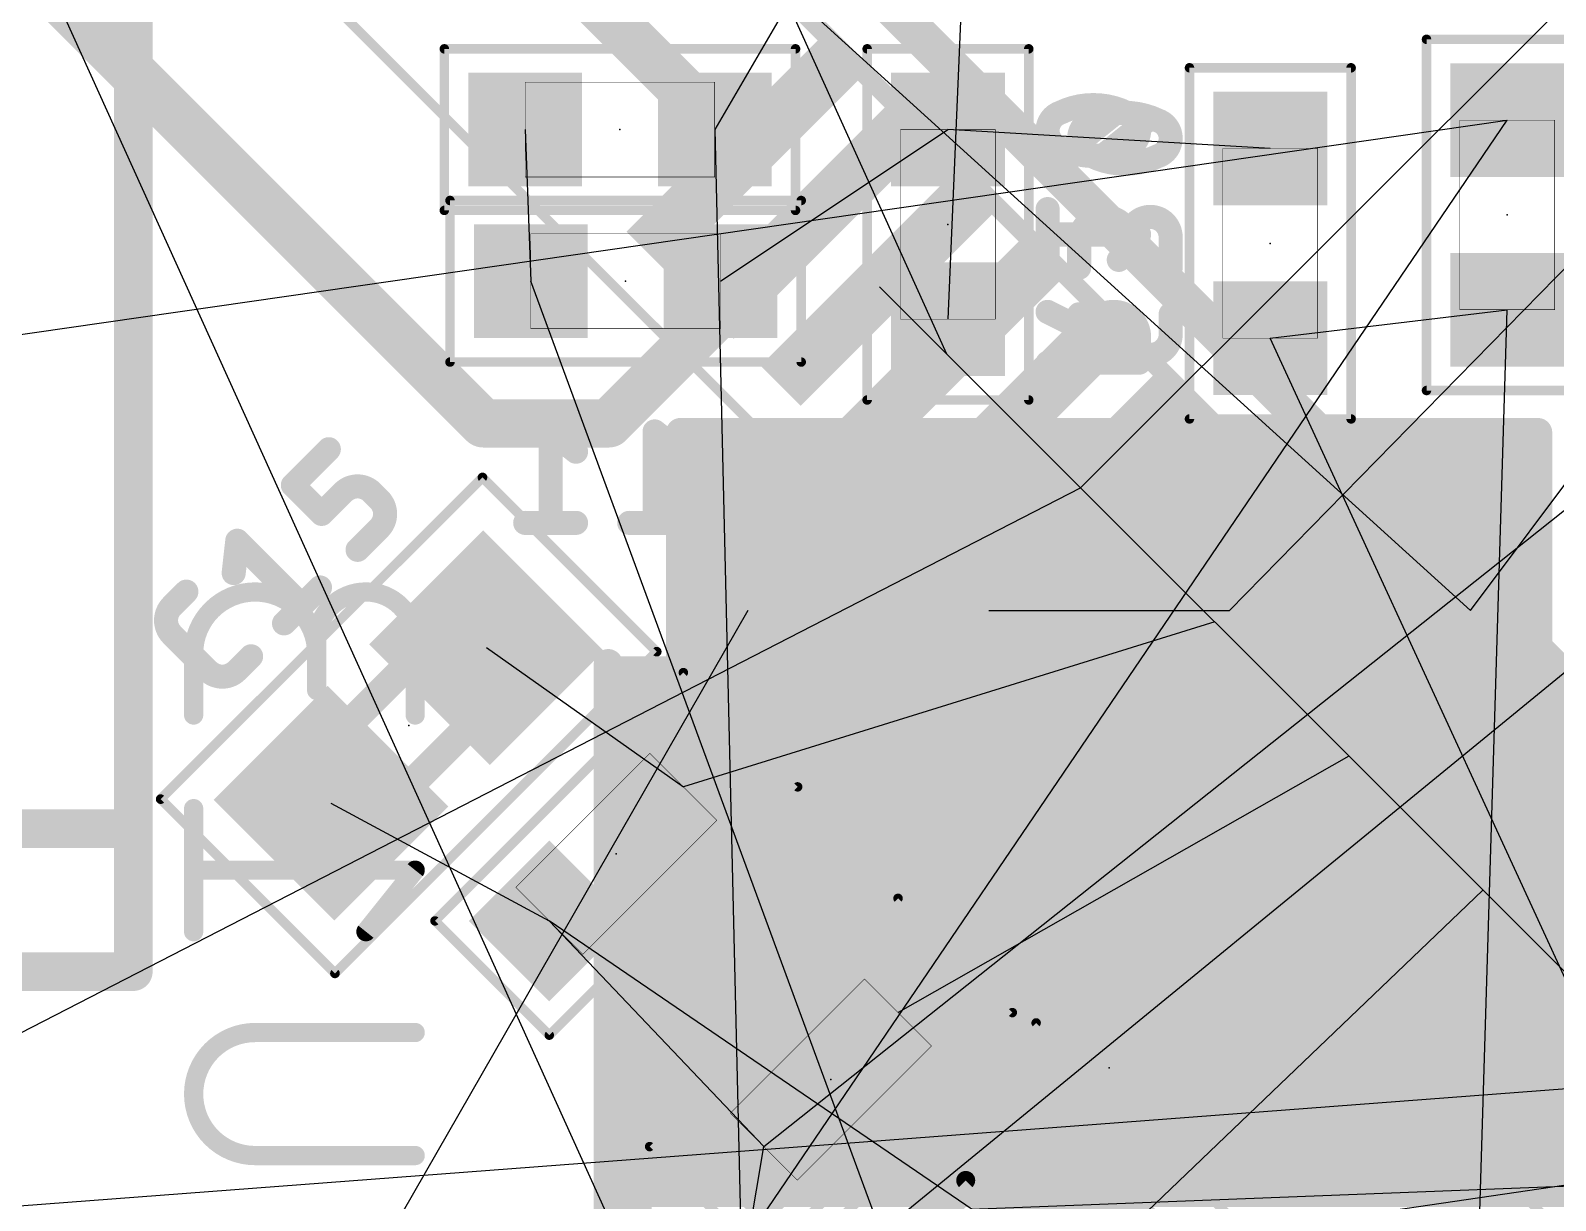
# Model space of a CAD drawing. Extents: x -4.1 to 63.7, y 0.3 to 51.7.
# Drawn here: x 8.61 to 16.65, y 5.9 to 12.07 of the extents above; entities that cross this region are included whole.
import ezdxf

# ---------------------------------------------------------------- set-up
doc = ezdxf.new("R2010")
doc.units = 0
for name, color, linetype in [('1', 12, 'CONTINUOUS'), ('16', 132, 'CONTINUOUS'), ('19', 6, 'CONTINUOUS'), ('21', 253, 'CONTINUOUS'), ('22', 253, 'CONTINUOUS'), ('23', 53, 'CONTINUOUS'), ('24', 53, 'CONTINUOUS'), ('25', 253, 'CONTINUOUS'), ('26', 253, 'CONTINUOUS'), ('39', 12, 'CONTINUOUS'), ('40', 132, 'CONTINUOUS'), ('51', 253, 'CONTINUOUS'), ('52', 253, 'CONTINUOUS')]:
    doc.layers.add(name, color=color, linetype=linetype)

# ---------------------------------------------------------------- blocks, each defined once
blk = doc.blocks.new('RECT')
blk.add_solid([(-0.5, -0.5), (0.5, -0.5), (-0.5, 0.5), (0.5, 0.5)])

msp = doc.modelspace()

# ---------------------------------------------------------------- linework, layer by layer
at = {"layer": '1', "const_width": 0.254}
for points in [[(12.3819, 11.4276), (7.8, 16.0095)], [(7.1, 13.9), (11, 10)], [(11.6614, 10), (12.7354, 11.0741)], [(11, 10), (11.6614, 10)]]:
    msp.add_lwpolyline(points, dxfattribs=at)
at = {"layer": '1', "const_width": 0.127}
for points in [[(12.337, 11.3827, 1), (12.4268, 11.4725)], [(12.7803, 11.0292, 1), (12.6905, 11.119)], [(11, 10.0635, 1), (11, 9.9365)], [(10.9551, 9.9551, 1), (11.0449, 10.0449)], [(11.6165, 10.0449, 1), (11.7063, 9.9551)], [(11.6614, 9.9365, 1), (11.6614, 10.0635)]]:
    msp.add_lwpolyline(points, format="xyb", dxfattribs=at)
at = {"layer": '19'}
for p, q in [((4.74, 29.59), (13.4426, 10.367)), ((16.205, 9.013), (31, 28.8)), ((17.65, 20.85), (12.22, 11.55)), ((14.935, 9.013), (25.4, 19.7)), ((13.835, 19.613), (13.45, 10.55)), ((5.7, 18.55), (16.205, 9.013)), ((14.1497, 9.6599), (22.2644, 17.7746)), ((12.395, 4.187), (7, 16.1)), ((10.031, 3.227), (25.8, 16.1332)), ((12.4796, 6.185), (24.3857, 15.6533)), ((5.3, 10), (16.4, 11.6)), ((10.031, 2.227), (16.4, 11.6)), ((11.22, 11.55), (11.25, 10.75)), ((12.22, 11.55), (12.395, 4.187)), ((12.25, 10.75), (13.45, 11.55)), ((15.15, 11.45), (13.45, 11.55)), ((13.665, 4.187), (11.25, 10.75)), ((13.089, 10.7205), (13.7961, 10.0134)), ((15.15, 10.45), (16.4, 10.6)), ((16.205, 4.187), (16.4, 10.6)), ((18.9, 2.3), (15.15, 10.45)), ((13.4426, 10.367), (14.5032, 9.3063)), ((13.7961, 10.0134), (14.1497, 9.6599)), ((6.897, 5.93), (14.1497, 9.6599)), ((14.5032, 9.3063), (15.2103, 8.5992)), ((12.395, 9.013), (9.073, 3.227)), ((13.665, 9.013), (14.935, 9.013)), ((14.8568, 8.9527), (12.0546, 8.0828)), ((11.0162, 8.8172), (12.0546, 8.0828)), ((15.2103, 8.5992), (17.6852, 6.1243)), ((15.5639, 8.2456), (13.1867, 6.8921)), ((10.1959, 7.9969), (11.3474, 7.3757)), ((16.271, 7.5385), (13.915, 5.2821)), ((11.3474, 7.3757), (12.4796, 6.185)), ((16.577, 3.808), (11.3474, 7.3757)), ((5.519, 5.642), (21.2038, 6.8314)), ((8.059, 5.642), (20.4967, 6.1243)), ((17.6852, 6.1243), (8.15, 4.73)), ((12.0058, 3.3729), (12.4796, 6.185))]:
    msp.add_line(p, q, dxfattribs=at)
at = {"layer": '21', "const_width": 0.2}
for points in [[(19.0909, 6.2573), (12.5148, 12.8333)], [(13.5438, 6.0068), (11.281, 3.7441)]]:
    msp.add_lwpolyline(points, dxfattribs=at)
at = {"layer": '21', "const_width": 0.1}
msp.add_lwpolyline([(13.5791, 5.9715, 1), (13.5084, 6.0422)], format="xyb", dxfattribs=at)
at = {"layer": '22', "const_width": 0.1524}
msp.add_lwpolyline([(11.6584, 4.4664), (11.6584, 8.7336)], dxfattribs=at)
at = {"layer": '22', "const_width": 0.0762}
msp.add_lwpolyline([(11.6965, 8.7336, 1), (11.6203, 8.7336)], format="xyb", dxfattribs=at)
at = {"layer": '23'}
for p in [(10.6061, 8.4071), (11.701, 7.7293), (12.8331, 6.5386)]:
    msp.add_point(p, dxfattribs=at)
at = {"layer": '24', "const_width": 0.1524}
for points in [[(14.3, 6.346), (14.3, 6.854)], [(14.046, 6.6), (14.554, 6.6)]]:
    msp.add_lwpolyline(points, dxfattribs=at)
at = {"layer": '24', "const_width": 0.0762}
for points in [[(14.3381, 6.854, 1), (14.2619, 6.854)], [(14.046, 6.6381, 1), (14.046, 6.5619)], [(14.554, 6.5619, 1), (14.554, 6.6381)], [(14.2619, 6.346, 1), (14.3381, 6.346)]]:
    msp.add_lwpolyline(points, format="xyb", dxfattribs=at)
at = {"layer": '24'}
for p in [(11.72, 11.55), (16.4, 11.1), (13.45, 11.05), (15.15, 10.95), (11.75, 10.75), (14.3, 6.6)]:
    msp.add_point(p, dxfattribs=at)
at = {"layer": '25', "const_width": 0.127}
for points in [[(9.9953, 9.6745), (10.1848, 9.8641)], [(10.1469, 9.5228), (9.9953, 9.6745)], [(10.2607, 9.6365), (10.1469, 9.5228)], [(10.4502, 9.5986), (10.4123, 9.6365)], [(10.3365, 9.3332), (10.4502, 9.447)], [(9.6831, 9.2107), (9.7021, 9.3813)], [(9.7021, 9.3813), (10.0433, 9.0401)], [(9.3578, 9.0371), (9.4337, 9.1129)], [(9.9486, 8.9453), (10.1381, 9.1349)], [(9.5474, 8.6958), (9.3578, 8.8854)], [(9.7749, 8.7716), (9.6991, 8.6958)], [(12.3481, 7.5153), (12.4619, 7.6291)], [(12.6135, 7.4774), (12.5377, 7.4016)], [(12.6894, 7.1741), (12.7842, 7.2688)], [(12.273, 7.1368), (12.3014, 6.7861)], [(11.7107, 6.8779), (11.7865, 6.9537)], [(12.3014, 6.7861), (12.491, 6.9757)], [(11.9003, 6.5366), (11.7107, 6.7262)], [(12.1278, 6.6125), (12.052, 6.5366)]]:
    msp.add_lwpolyline(points, dxfattribs=at)
at = {"layer": '25'}
for points, const_width in [([(10.2073, 9.8416, 1), (10.1624, 9.8865)], 0.0635), ([(10.0177, 9.6969, 1), (9.9728, 9.652)], 0.0635), ([(9.9728, 9.6969, 1), (10.0177, 9.652)], 0.0635), ([(10.4123, 9.6365, 0.4142), (10.2607, 9.6366)], 0.127), ([(10.2382, 9.659, 1), (10.2831, 9.6141)], 0.0635), ([(10.2831, 9.6141, 1), (10.2382, 9.659)], 0.0635), ([(10.4348, 9.659, 1), (10.3899, 9.6141)], 0.0635), ([(10.3899, 9.6141, 1), (10.4348, 9.659)], 0.0635), ([(10.4502, 9.447, 0.4142), (10.4502, 9.5986)], 0.127), ([(10.4727, 9.6211, 1), (10.4278, 9.5762)], 0.0635), ([(10.4278, 9.5762, 1), (10.4727, 9.6211)], 0.0635), ([(10.1245, 9.5453, 1), (10.1694, 9.5004)], 0.0635), ([(10.1245, 9.5004, 1), (10.1694, 9.5453)], 0.0635), ([(10.4278, 9.4694, 1), (10.4727, 9.4245)], 0.0635), ([(10.4727, 9.4245, 1), (10.4278, 9.4694)], 0.0635), ([(9.7245, 9.4038, 1), (9.6796, 9.3589)], 0.0635), ([(9.7337, 9.3778, 1), (9.6705, 9.3848)], 0.0635), ([(10.314, 9.3557, 1), (10.359, 9.3108)], 0.0635), ([(9.4561, 9.0904, 1), (9.4112, 9.1353)], 0.0635), ([(9.6516, 9.2142, 1), (9.7147, 9.2072)], 0.0635), ([(10.1606, 9.1124, 1), (10.1157, 9.1573)], 0.0635), ([(9.3578, 9.0371, 0.4142), (9.3578, 8.8854)], 0.127), ([(9.3354, 9.0595, 1), (9.3803, 9.0146)], 0.0635), ([(9.3803, 9.0146, 1), (9.3354, 9.0595)], 0.0635), ([(10.0209, 9.0176, 1), (10.0658, 9.0625)], 0.0635), ([(9.3803, 8.9078, 1), (9.3354, 8.8629)], 0.0635), ([(9.3354, 8.8629, 1), (9.3803, 8.9078)], 0.0635), ([(9.9261, 8.9677, 1), (9.971, 8.9228)], 0.0635), ([(9.7974, 8.7492, 1), (9.7525, 8.7941)], 0.0635), ([(9.5474, 8.6958, 0.4142), (9.6991, 8.6958)], 0.127), ([(9.5699, 8.7182, 1), (9.525, 8.6733)], 0.0635), ([(9.525, 8.6733, 1), (9.5699, 8.7183)], 0.0635), ([(9.6766, 8.7183, 1), (9.7215, 8.6733)], 0.0635), ([(9.7215, 8.6733, 1), (9.6766, 8.7183)], 0.0635), ([(12.6135, 7.4774, 1), (12.4619, 7.6291)], 0.127), ([(12.4394, 7.6515, 1), (12.4843, 7.6066)], 0.0635), ([(12.4843, 7.6066, 1), (12.4394, 7.6515)], 0.0635), ([(12.3257, 7.5378, 1), (12.3706, 7.4928)], 0.0635), ([(12.7842, 7.2688, 1), (12.5946, 7.4584)], 0.127), ([(12.5721, 7.4809, 1), (12.617, 7.436)], 0.0635), ([(12.5911, 7.4998, 1), (12.636, 7.4549)], 0.0635), ([(12.636, 7.4549, 1), (12.5911, 7.4998)], 0.0635), ([(12.5153, 7.424, 1), (12.5602, 7.3791)], 0.0635), ([(12.2351, 7.2316, 0.4142), (12.0645, 7.2316)], 0.127), ([(12.7617, 7.2913, 1), (12.8066, 7.2464)], 0.0635), ([(12.8066, 7.2464, 1), (12.7617, 7.2913)], 0.0635), ([(12.0645, 7.2316, 0.3252), (12.036, 7.0515)], 0.127), ([(12.042, 7.2541, 1), (12.0869, 7.2092)], 0.0635), ([(12.0869, 7.2092, 1), (12.042, 7.2541)], 0.0635), ([(12.273, 7.1368, 0.2052), (12.2351, 7.2316)], 0.127), ([(12.2575, 7.2541, 1), (12.2126, 7.2092)], 0.0635), ([(12.2126, 7.2092, 1), (12.2575, 7.2541)], 0.0635), ([(12.3046, 7.1394, 1), (12.2414, 7.1343)], 0.0635), ([(12.2413, 7.1376, 1), (12.3047, 7.1361)], 0.0635), ([(12.6669, 7.1965, 1), (12.7118, 7.1516)], 0.0635), ([(12.0078, 7.0371, 1), (12.0643, 7.066)], 0.0635), ([(11.809, 6.9313, 1), (11.7641, 6.9762)], 0.0635), ([(12.5135, 6.9532, 1), (12.4686, 6.9981)], 0.0635), ([(11.7107, 6.8779, 0.4142), (11.7107, 6.7262)], 0.127), ([(11.6883, 6.9003, 1), (11.7332, 6.8554)], 0.0635), ([(11.7332, 6.8554, 1), (11.6883, 6.9003)], 0.0635), ([(12.279, 6.8086, 1), (12.3239, 6.7637)], 0.0635), ([(11.7332, 6.7487, 1), (11.6883, 6.7038)], 0.0635), ([(11.6883, 6.7038, 1), (11.7332, 6.7487)], 0.0635), ([(12.2698, 6.7835, 1), (12.3331, 6.7887)], 0.0635), ([(12.1502, 6.59, 1), (12.1053, 6.6349)], 0.0635), ([(11.9003, 6.5366, 0.4142), (12.052, 6.5366)], 0.127), ([(11.9227, 6.5591, 1), (11.8778, 6.5142)], 0.0635), ([(12.0744, 6.5142, 1), (12.0295, 6.5591)], 0.0635), ([(11.8778, 6.5142, 1), (11.9227, 6.5591)], 0.0635), ([(12.0295, 6.5591, 1), (12.0744, 6.5142)], 0.0635)]:
    msp.add_lwpolyline(points, format="xyb", dxfattribs=dict(at, const_width=const_width))
at = {"layer": '26'}
for points, const_width in [([(9.154, 7.862), (9.154, 13.457)], 0.2032), ([(14.0827, 11.4382), (14.3509, 11.6527)], 0.127), ([(14.2491, 11.3971), (14.5173, 11.6116)], 0.127), ([(13.9755, 10.8628), (13.9755, 11.1309)], 0.127), ([(14.4581, 10.9968), (13.9755, 10.9968)], 0.127), ([(14.1419, 10.8217), (14.1419, 10.9557)], 0.127), ([(14.3509, 10.8628), (14.4581, 10.9968)], 0.127), ([(14.41, 10.9825), (14.41, 10.8753)], 0.127), ([(14.6245, 10.8217), (14.6245, 10.9825)], 0.127), ([(13.9755, 10.5886), (14.19, 10.4814)], 0.127), ([(14.1419, 10.5761), (14.1419, 10.4688)], 0.127), ([(14.6245, 10.4688), (14.6245, 10.5761)], 0.127), ([(14.19, 10.4546), (14.19, 10.3205)], 0.127), ([(14.4581, 10.3205), (14.4581, 10.4546)], 0.127), ([(13.9755, 10.3205), (14.4581, 10.3205)], 0.127), ([(14.2491, 10.3616), (14.5173, 10.3616)], 0.127), ([(11.4886, 9.8509), (11.3545, 9.9581)], 0.127), ([(11.3545, 9.9581), (11.3545, 9.4755)], 0.127), ([(12.0372, 9.8509), (11.9032, 9.9581)], 0.127), ([(11.9032, 9.9581), (11.9032, 9.4755)], 0.127), ([(12.5795, 9.9581), (12.4455, 9.9581)], 0.127), ([(12.5795, 9.4755), (12.5795, 9.9581)], 0.127), ([(12.3114, 9.4755), (12.4186, 9.69)], 0.127), ([(12.4455, 9.69), (12.5795, 9.69)], 0.127), ([(11.4886, 9.4755), (11.2205, 9.4755)], 0.127), ([(12.0372, 9.4755), (11.7691, 9.4755)], 0.127), ([(10.1209, 8.8514), (10.1209, 8.5917)], 0.1016), ([(10.6402, 8.4619), (10.6402, 8.8514)], 0.1016), ([(9.4718, 8.4619), (9.4718, 8.7864)], 0.1016), ([(3.154, 7.862), (9.154, 7.862)], 0.2032), ([(9.154, 7.108), (9.154, 7.862)], 0.2032), ([(9.4718, 7.3189), (9.4718, 7.968)], 0.1016), ([(10.6402, 7.6435), (9.4718, 7.6435)], 0.1016), ([(10.3806, 7.3189), (10.6402, 7.6435)], 0.1016), ([(3.154, 7.108), (9.154, 7.108)], 0.2032), ([(9.7964, 6.7869), (10.6402, 6.7869)], 0.1016), ([(10.6402, 6.1378), (9.7964, 6.1378)], 0.1016)]:
    msp.add_lwpolyline(points, dxfattribs=dict(at, const_width=const_width))
for points, const_width in [([(14.2168, 11.6795, 0.1139), (14.0425, 11.6393)], 0.127), ([(14.3911, 11.6393, 0.1139), (14.2168, 11.6795)], 0.127), ([(14.2168, 11.7113, 1), (14.2168, 11.6478)], 0.0635), ([(14.2168, 11.6478, 1), (14.2168, 11.7113)], 0.0635), ([(14.0425, 11.6393, 0.3205), (13.9755, 11.5455)], 0.127), ([(14.0286, 11.6678, 1), (14.0564, 11.6108)], 0.0635), ([(14.0528, 11.6093, 1), (14.0322, 11.6693)], 0.0635), ([(14.3832, 11.6384, 0.1139), (14.2089, 11.5982)], 0.127), ([(14.3707, 11.6279, 1), (14.331, 11.6775)], 0.0635), ([(14.5575, 11.5982, 0.1139), (14.3832, 11.6384)], 0.127), ([(14.3832, 11.6702, 1), (14.3832, 11.6067)], 0.0635), ([(14.4581, 11.5455, 0.3205), (14.3911, 11.6393)], 0.127), ([(14.4014, 11.6693, 1), (14.3808, 11.6093)], 0.0635), ([(14.3772, 11.6108, 1), (14.405, 11.6678)], 0.0635), ([(14.3832, 11.6067, 1), (14.3832, 11.6702)], 0.0635), ([(14.5371, 11.5868, 1), (14.4974, 11.6364)], 0.0635), ([(13.9755, 11.5455, 0.3205), (14.0425, 11.4516)], 0.127), ([(14.0072, 11.5454, 1), (13.9438, 11.5455)], 0.0635), ([(14.2089, 11.5982, 0.3205), (14.1419, 11.5044)], 0.127), ([(14.195, 11.6267, 1), (14.2228, 11.5697)], 0.0635), ([(14.2192, 11.5682, 1), (14.1986, 11.6282)], 0.0635), ([(14.3911, 11.4516, 0.3205), (14.4581, 11.5455)], 0.127), ([(14.4898, 11.5454, 1), (14.4264, 11.5455)], 0.0635), ([(14.6245, 11.5044, 0.3205), (14.5575, 11.5982)], 0.127), ([(14.5678, 11.6282, 1), (14.5472, 11.5682)], 0.0635), ([(14.5436, 11.5697, 1), (14.5714, 11.6267)], 0.0635), ([(13.9438, 11.5454, 1), (14.0072, 11.5455)], 0.0635), ([(14.0564, 11.4802, 1), (14.0286, 11.4231)], 0.0635), ([(14.0425, 11.4516, 0.1139), (14.2168, 11.4114)], 0.127), ([(14.0322, 11.4216, 1), (14.0528, 11.4816)], 0.0635), ([(14.1419, 11.5044, 0.3205), (14.2089, 11.4105)], 0.127), ([(14.1736, 11.5043, 1), (14.1102, 11.5044)], 0.0635), ([(14.1102, 11.5043, 1), (14.1736, 11.5044)], 0.0635), ([(14.2168, 11.4114, 0.1139), (14.3911, 11.4516)], 0.127), ([(14.3808, 11.4816, 1), (14.4014, 11.4216)], 0.0635), ([(14.405, 11.4231, 1), (14.3772, 11.4802)], 0.0635), ([(14.4264, 11.5455, 1), (14.4898, 11.5454)], 0.0635), ([(14.5575, 11.4105, 0.3205), (14.6245, 11.5044)], 0.127), ([(14.5928, 11.5044, 1), (14.6562, 11.5043)], 0.0635), ([(14.6562, 11.5043, 1), (14.5928, 11.5044)], 0.0635), ([(14.0629, 11.463, 1), (14.1026, 11.4134)], 0.0635), ([(14.2228, 11.4391, 1), (14.195, 11.382)], 0.0635), ([(14.2089, 11.4105, 0.1139), (14.3832, 11.3703)], 0.127), ([(14.2168, 11.4431, 1), (14.2168, 11.3796)], 0.0635), ([(14.1986, 11.3805, 1), (14.2192, 11.4405)], 0.0635), ([(14.2168, 11.3796, 1), (14.2168, 11.4431)], 0.0635), ([(14.2293, 11.4219, 1), (14.269, 11.3723)], 0.0635), ([(14.3832, 11.3703, 0.1139), (14.5575, 11.4105)], 0.127), ([(14.3832, 11.402, 1), (14.3832, 11.3385)], 0.0635), ([(14.3832, 11.3385, 1), (14.3832, 11.402)], 0.0635), ([(14.5472, 11.4405, 1), (14.5678, 11.3805)], 0.0635), ([(14.5714, 11.382, 1), (14.5436, 11.4391)], 0.0635), ([(14.0073, 11.1309, 1), (13.9437, 11.1309)], 0.0635), ([(14.41, 10.9557, 1), (14.1419, 10.9557)], 0.127), ([(14.6245, 10.9825, 1), (14.41, 10.9825)], 0.127), ([(13.9755, 11.0286, 1), (13.9755, 10.9651)], 0.0635), ([(14.1737, 10.9557, 1), (14.1102, 10.9557)], 0.0635), ([(14.4418, 10.9825, 1), (14.3783, 10.9825)], 0.0635), ([(14.4829, 10.977, 1), (14.4333, 11.0167)], 0.0635), ([(14.4581, 10.9651, 1), (14.4581, 11.0286)], 0.0635), ([(14.6563, 10.9825, 1), (14.5928, 10.9825)], 0.0635), ([(14.1102, 10.9557, 1), (14.1737, 10.9557)], 0.0635), ([(14.3783, 10.9825, 1), (14.4418, 10.9825)], 0.0635), ([(14.3783, 10.9557, 1), (14.4418, 10.9557)], 0.0635), ([(14.5928, 10.9825, 1), (14.6563, 10.9825)], 0.0635), ([(13.9437, 10.8628, 1), (14.0073, 10.8628)], 0.0635), ([(14.3261, 10.8826, 1), (14.3756, 10.8429)], 0.0635), ([(14.3783, 10.8753, 1), (14.4418, 10.8753)], 0.0635), ([(14.1102, 10.8217, 1), (14.1737, 10.8217)], 0.0635), ([(14.5928, 10.8217, 1), (14.6563, 10.8217)], 0.0635), ([(13.9897, 10.617, 1), (13.9613, 10.5602)], 0.0635), ([(14.1737, 10.5761, 1), (14.1102, 10.5761)], 0.0635), ([(14.4581, 10.4546, 1), (14.19, 10.4546)], 0.127), ([(14.6563, 10.5761, 1), (14.5928, 10.5761)], 0.0635), ([(14.1758, 10.453, 1), (14.2042, 10.5098)], 0.0635), ([(14.1419, 10.4688, 0.4142), (14.2491, 10.3616)], 0.127), ([(14.1737, 10.4688, 1), (14.1102, 10.4688)], 0.0635), ([(14.1102, 10.4688, 1), (14.1737, 10.4688)], 0.0635), ([(14.2217, 10.4546, 1), (14.1582, 10.4546)], 0.0635), ([(14.1582, 10.4546, 1), (14.2217, 10.4546)], 0.0635), ([(14.4899, 10.4546, 1), (14.4263, 10.4546)], 0.0635), ([(14.4263, 10.4546, 1), (14.4899, 10.4546)], 0.0635), ([(14.5173, 10.3616, 0.4142), (14.6245, 10.4688)], 0.127), ([(14.6562, 10.4688, 1), (14.5928, 10.4688)], 0.0635), ([(14.5928, 10.4688, 1), (14.6563, 10.4688)], 0.0635), ([(13.9755, 10.3522, 1), (13.9755, 10.2887)], 0.0635), ([(14.2491, 10.3933, 1), (14.2491, 10.3298)], 0.0635), ([(14.2491, 10.3298, 1), (14.2491, 10.3933)], 0.0635), ([(14.4581, 10.2887, 1), (14.4581, 10.3522)], 0.0635), ([(14.5173, 10.3933, 1), (14.5173, 10.3298)], 0.0635), ([(14.5173, 10.3298, 1), (14.5173, 10.3933)], 0.0635), ([(14.1582, 10.3205, 1), (14.2217, 10.3205)], 0.0635), ([(14.4263, 10.3205, 1), (14.4899, 10.3205)], 0.0635), ([(11.3744, 9.9829, 1), (11.3347, 9.9333)], 0.0635), ([(11.3863, 9.9581, 1), (11.3228, 9.9581)], 0.0635), ([(11.923, 9.9829, 1), (11.8833, 9.9333)], 0.0635), ([(11.9349, 9.9581, 1), (11.8714, 9.9581)], 0.0635), ([(12.4455, 9.9581, 1), (12.4455, 9.69)], 0.127), ([(12.4455, 9.9899, 1), (12.4455, 9.9263)], 0.0635), ([(12.4455, 9.9263, 1), (12.4455, 9.9899)], 0.0635), ([(12.6113, 9.9581, 1), (12.5478, 9.9581)], 0.0635), ([(12.5795, 9.9263, 1), (12.5795, 9.9899)], 0.0635), ([(11.4688, 9.8261, 1), (11.5084, 9.8756)], 0.0635), ([(12.0174, 9.8261, 1), (12.0571, 9.8756)], 0.0635), ([(12.447, 9.6758, 1), (12.3902, 9.7042)], 0.0635), ([(12.4455, 9.7217, 1), (12.4455, 9.6582)], 0.0635), ([(12.4455, 9.6582, 1), (12.4455, 9.7217)], 0.0635), ([(12.5795, 9.6582, 1), (12.5795, 9.7217)], 0.0635), ([(11.2205, 9.5073, 1), (11.2205, 9.4437)], 0.0635), ([(11.3228, 9.4755, 1), (11.3863, 9.4755)], 0.0635), ([(11.4886, 9.4437, 1), (11.4886, 9.5073)], 0.0635), ([(11.7691, 9.5073, 1), (11.7691, 9.4437)], 0.0635), ([(11.8714, 9.4755, 1), (11.9349, 9.4755)], 0.0635), ([(12.0372, 9.4437, 1), (12.0372, 9.5073)], 0.0635), ([(12.283, 9.4897, 1), (12.3398, 9.4613)], 0.0635), ([(12.5478, 9.4755, 1), (12.6113, 9.4755)], 0.0635), ([(10.1209, 8.7864, 1), (9.4718, 8.7864)], 0.1016), ([(10.6402, 8.8514, 1), (10.1209, 8.8514)], 0.1016), ([(10.1463, 8.8514, 1), (10.0955, 8.8514)], 0.0508), ([(10.0955, 8.8514, 1), (10.1463, 8.8514)], 0.0508), ([(10.6656, 8.8514, 1), (10.6148, 8.8514)], 0.0508), ([(10.6148, 8.8514, 1), (10.6656, 8.8514)], 0.0508), ([(9.4972, 8.7864, 1), (9.4464, 8.7864)], 0.0508), ([(9.4464, 8.7864, 1), (9.4972, 8.7864)], 0.0508), ([(10.0955, 8.7864, 1), (10.1463, 8.7864)], 0.0508), ([(10.0955, 8.5917, 1), (10.1463, 8.5917)], 0.0508), ([(9.4464, 8.4619, 1), (9.4972, 8.4619)], 0.0508), ([(10.6148, 8.4619, 1), (10.6656, 8.4619)], 0.0508), ([(9.2048, 7.862, 1), (9.1032, 7.862)], 0.1016), ([(9.154, 7.8112, 1), (9.154, 7.9128)], 0.1016), ([(9.4972, 7.968, 1), (9.4464, 7.968)], 0.0508), ([(9.1032, 7.862, 1), (9.2048, 7.862)], 0.1016), ([(9.4718, 7.6689, 1), (9.4718, 7.6181)], 0.0508), ([(10.66, 7.6276, 1), (10.6204, 7.6593)], 0.0508), ([(10.6402, 7.6181, 1), (10.6402, 7.6689)], 0.0508), ([(9.4464, 7.3189, 1), (9.4972, 7.3189)], 0.0508), ([(10.3607, 7.3348, 1), (10.4004, 7.303)], 0.0508), ([(9.1032, 7.108, 1), (9.2048, 7.108)], 0.1016), ([(9.154, 7.0572, 1), (9.154, 7.1588)], 0.1016), ([(9.7964, 6.7869, 1), (9.7964, 6.1378)], 0.1016), ([(9.7964, 6.8123, 1), (9.7964, 6.7615)], 0.0508), ([(9.7964, 6.7615, 1), (9.7964, 6.8123)], 0.0508), ([(10.6402, 6.7615, 1), (10.6402, 6.8123)], 0.0508), ([(9.7964, 6.1632, 1), (9.7964, 6.1124)], 0.0508), ([(9.7964, 6.1124, 1), (9.7964, 6.1632)], 0.0508), ([(10.6402, 6.1124, 1), (10.6402, 6.1632)], 0.0508)]:
    msp.add_lwpolyline(points, format="xyb", dxfattribs=dict(at, const_width=const_width))
at = {"layer": '39'}
for points, const_width in [([(9.2979, 8.0182), (10.995, 9.7152)], 0.0508), ([(10.995, 9.7152), (11.9142, 8.796)], 0.0508), ([(11.9142, 8.796), (10.2172, 7.0989)], 0.0508), ([(12.0546, 8.6856), (10.7447, 7.3757)], 0.05), ([(12.6573, 8.0828), (12.0546, 8.6856)], 0.05), ([(10.2172, 7.0989), (9.2979, 8.0182)], 0.0508), ([(11.3474, 6.773), (12.6573, 8.0828)], 0.05), ([(13.1867, 7.4949), (11.8768, 6.185)], 0.05), ([(13.7894, 6.8921), (13.1867, 7.4949)], 0.05), ([(10.7447, 7.3757), (11.3474, 6.773)], 0.05), ([(12.4796, 5.5823), (13.7894, 6.8921)], 0.05), ([(11.8768, 6.185), (12.4796, 5.5823)], 0.05)]:
    msp.add_lwpolyline(points, dxfattribs=dict(at, const_width=const_width))
for points, const_width in [([(11.004, 9.7242, 1), (10.986, 9.7062)], 0.0254), ([(11.004, 9.7062, 1), (10.986, 9.7242)], 0.0254), ([(11.9232, 8.787, 1), (11.9052, 8.805)], 0.0254), ([(11.9052, 8.787, 1), (11.9232, 8.805)], 0.0254), ([(12.0634, 8.6944, 1), (12.0457, 8.6767)], 0.025), ([(12.0634, 8.6767, 1), (12.0457, 8.6944)], 0.025), ([(9.3069, 8.0271, 1), (9.2889, 8.0092)], 0.0254), ([(12.6661, 8.074, 1), (12.6485, 8.0917)], 0.025), ([(12.6485, 8.074, 1), (12.6661, 8.0917)], 0.025), ([(9.2889, 8.0271, 1), (9.3069, 8.0092)], 0.0254), ([(13.1955, 7.5037, 1), (13.1778, 7.486)], 0.025), ([(13.1955, 7.486, 1), (13.1778, 7.5037)], 0.025), ([(10.7535, 7.3846, 1), (10.7359, 7.3669)], 0.025), ([(10.7359, 7.3846, 1), (10.7535, 7.3669)], 0.025), ([(10.2082, 7.1079, 1), (10.2261, 7.0899)], 0.0254), ([(10.2082, 7.0899, 1), (10.2261, 7.1079)], 0.0254), ([(13.7983, 6.8833, 1), (13.7806, 6.901)], 0.025), ([(13.7806, 6.8833, 1), (13.7983, 6.901)], 0.025), ([(11.3386, 6.7818, 1), (11.3563, 6.7642)], 0.025), ([(11.3386, 6.7642, 1), (11.3563, 6.7818)], 0.025), ([(11.8857, 6.1939, 1), (11.868, 6.1762)], 0.025), ([(11.868, 6.1939, 1), (11.8857, 6.1762)], 0.025)]:
    msp.add_lwpolyline(points, format="xyb", dxfattribs=dict(at, const_width=const_width))
at = {"layer": '40'}
for points, const_width in [([(10.7938, 11.1238), (10.7938, 11.9762)], 0.05), ([(10.7938, 11.9762), (12.6462, 11.9762)], 0.05), ([(12.6462, 11.9762), (12.6462, 11.1238)], 0.05), ([(13.0238, 10.1238), (13.0238, 11.9762)], 0.05), ([(13.0238, 11.9762), (13.8762, 11.9762)], 0.05), ([(13.8762, 11.9762), (13.8762, 10.1238)], 0.05), ([(15.9738, 10.1738), (15.9738, 12.0262)], 0.05), ([(15.9738, 12.0262), (16.8262, 12.0262)], 0.05), ([(14.7238, 10.0238), (14.7238, 11.8762)], 0.05), ([(14.7238, 11.8762), (15.5762, 11.8762)], 0.05), ([(15.5762, 11.8762), (15.5762, 10.0238)], 0.05), ([(10.8238, 11.1762), (12.6762, 11.1762)], 0.05), ([(10.8238, 10.3238), (10.8238, 11.1762)], 0.05), ([(12.6762, 11.1762), (12.6762, 10.3238)], 0.05), ([(12.6462, 11.1238), (10.7938, 11.1238)], 0.05), ([(12.6762, 10.3238), (10.8238, 10.3238)], 0.05), ([(13.8762, 10.1238), (13.0238, 10.1238)], 0.05), ([(16.8262, 10.1738), (15.9738, 10.1738)], 0.05), ([(16.5606, 9.9528), (12.0394, 9.9528)], 0.1524), ([(12.0394, 9.9528), (12.0394, 8.6955)], 0.1524), ([(16.5606, 9.9528), (12.0394, 9.9528)], 0.1524), ([(12.0394, 9.9528), (12.0394, 8.6828)], 0.1524), ([(12.0394, 9.906), (16.5606, 9.906)], 0.1524), ([(15.5762, 10.0238), (14.7238, 10.0238)], 0.05), ([(16.5606, 8.6955), (16.5606, 9.9528)], 0.1524), ([(16.5606, 9.9528), (16.5606, 8.6828)], 0.1524), ([(12.0394, 9.7536), (16.5606, 9.7536)], 0.1524), ([(12.0394, 9.6012), (16.5606, 9.6012)], 0.1524), ([(12.0394, 9.4488), (16.5606, 9.4488)], 0.1524), ([(12.0394, 9.2964), (16.5606, 9.2964)], 0.1524), ([(12.0394, 9.144), (16.5606, 9.144)], 0.1524), ([(12.0394, 8.9916), (16.5606, 8.9916)], 0.1524), ([(12.0394, 8.8392), (16.5606, 8.8392)], 0.1524), ([(12.0394, 8.6955), (11.6965, 8.6955)], 0.1524), ([(11.6965, 8.6955), (11.6965, 4.5045)], 0.1524), ([(16.9035, 8.6955), (16.5606, 8.6955)], 0.1524), ([(11.6965, 8.6868), (16.9035, 8.6868)], 0.1524), ([(12.0394, 8.6828), (11.7092, 8.6828)], 0.1524), ([(11.7092, 8.6828), (11.7092, 4.5172)], 0.1524), ([(16.8908, 8.6828), (16.5606, 8.6828)], 0.1524), ([(11.6965, 8.5344), (16.9035, 8.5344)], 0.1524), ([(11.6965, 8.382), (16.9035, 8.382)], 0.1524), ([(11.6965, 8.2296), (16.9035, 8.2296)], 0.1524), ([(11.6965, 8.0772), (16.9035, 8.0772)], 0.1524), ([(11.6965, 7.9248), (16.9035, 7.9248)], 0.1524), ([(11.6965, 7.7724), (16.9035, 7.7724)], 0.1524), ([(11.6965, 7.62), (16.9035, 7.62)], 0.1524), ([(11.6965, 7.4676), (16.9035, 7.4676)], 0.1524), ([(11.6965, 7.3152), (16.9035, 7.3152)], 0.1524), ([(11.6965, 7.1628), (16.9035, 7.1628)], 0.1524), ([(11.6965, 7.0104), (16.9035, 7.0104)], 0.1524), ([(11.6965, 6.858), (16.9035, 6.858)], 0.1524), ([(11.6965, 6.7056), (16.9035, 6.7056)], 0.1524), ([(11.6965, 6.5532), (16.9035, 6.5532)], 0.1524), ([(11.6965, 6.4008), (16.9035, 6.4008)], 0.1524), ([(11.6965, 6.2484), (16.9035, 6.2484)], 0.1524), ([(11.6965, 6.096), (16.9035, 6.096)], 0.1524), ([(11.6965, 5.9436), (16.9035, 5.9436)], 0.1524)]:
    msp.add_lwpolyline(points, dxfattribs=dict(at, const_width=const_width))
for points, const_width in [([(10.8063, 11.9762, 1), (10.7813, 11.9762)], 0.025), ([(10.7938, 11.9887, 1), (10.7938, 11.9637)], 0.025), ([(12.6587, 11.9762, 1), (12.6337, 11.9762)], 0.025), ([(12.6462, 11.9637, 1), (12.6462, 11.9887)], 0.025), ([(13.0363, 11.9762, 1), (13.0113, 11.9762)], 0.025), ([(13.0238, 11.9887, 1), (13.0238, 11.9637)], 0.025), ([(13.8887, 11.9762, 1), (13.8637, 11.9762)], 0.025), ([(13.8762, 11.9637, 1), (13.8762, 11.9887)], 0.025), ([(15.9863, 12.0262, 1), (15.9613, 12.0262)], 0.025), ([(15.9738, 12.0387, 1), (15.9738, 12.0137)], 0.025), ([(14.7363, 11.8762, 1), (14.7113, 11.8762)], 0.025), ([(14.7238, 11.8887, 1), (14.7238, 11.8637)], 0.025), ([(15.5887, 11.8762, 1), (15.5637, 11.8762)], 0.025), ([(15.5762, 11.8637, 1), (15.5762, 11.8887)], 0.025), ([(10.8238, 11.1887, 1), (10.8238, 11.1637)], 0.025), ([(10.8363, 11.1762, 1), (10.8113, 11.1762)], 0.025), ([(12.6887, 11.1762, 1), (12.6637, 11.1762)], 0.025), ([(12.6762, 11.1637, 1), (12.6762, 11.1887)], 0.025), ([(10.7938, 11.1363, 1), (10.7938, 11.1113)], 0.025), ([(10.7813, 11.1238, 1), (10.8063, 11.1238)], 0.025), ([(12.6337, 11.1238, 1), (12.6587, 11.1238)], 0.025), ([(12.6462, 11.1113, 1), (12.6462, 11.1363)], 0.025), ([(10.8238, 10.3363, 1), (10.8238, 10.3113)], 0.025), ([(10.8113, 10.3238, 1), (10.8363, 10.3238)], 0.025), ([(12.6637, 10.3238, 1), (12.6887, 10.3238)], 0.025), ([(12.6762, 10.3113, 1), (12.6762, 10.3363)], 0.025), ([(13.0238, 10.1363, 1), (13.0238, 10.1113)], 0.025), ([(13.0113, 10.1238, 1), (13.0363, 10.1238)], 0.025), ([(13.8637, 10.1238, 1), (13.8887, 10.1238)], 0.025), ([(13.8762, 10.1113, 1), (13.8762, 10.1363)], 0.025), ([(15.9738, 10.1863, 1), (15.9738, 10.1613)], 0.025), ([(15.9613, 10.1738, 1), (15.9863, 10.1738)], 0.025), ([(12.0394, 9.9909, 1), (12.0394, 9.9147)], 0.0762), ([(12.0775, 9.9528, 1), (12.0013, 9.9528)], 0.0762), ([(12.0394, 9.9909, 1), (12.0394, 9.9147)], 0.0762), ([(12.0775, 9.9528, 1), (12.0013, 9.9528)], 0.0762), ([(12.0394, 9.9441, 1), (12.0394, 9.8679)], 0.0762), ([(14.7238, 10.0363, 1), (14.7238, 10.0113)], 0.025), ([(14.7113, 10.0238, 1), (14.7363, 10.0238)], 0.025), ([(15.5637, 10.0238, 1), (15.5887, 10.0238)], 0.025), ([(15.5762, 10.0113, 1), (15.5762, 10.0363)], 0.025), ([(16.5987, 9.9528, 1), (16.5225, 9.9528)], 0.0762), ([(16.5987, 9.9528, 1), (16.5225, 9.9528)], 0.0762), ([(16.5606, 9.9147, 1), (16.5606, 9.9909)], 0.0762), ([(16.5606, 9.9147, 1), (16.5606, 9.9909)], 0.0762), ([(16.5606, 9.8679, 1), (16.5606, 9.9441)], 0.0762), ([(12.0394, 9.7917, 1), (12.0394, 9.7155)], 0.0762), ([(16.5606, 9.7155, 1), (16.5606, 9.7917)], 0.0762), ([(12.0394, 9.6393, 1), (12.0394, 9.5631)], 0.0762), ([(16.5606, 9.5631, 1), (16.5606, 9.6393)], 0.0762), ([(12.0394, 9.4869, 1), (12.0394, 9.4107)], 0.0762), ([(16.5606, 9.4107, 1), (16.5606, 9.4869)], 0.0762), ([(12.0394, 9.3345, 1), (12.0394, 9.2583)], 0.0762), ([(16.5606, 9.2583, 1), (16.5606, 9.3345)], 0.0762), ([(12.0394, 9.1821, 1), (12.0394, 9.1059)], 0.0762), ([(16.5606, 9.1059, 1), (16.5606, 9.1821)], 0.0762), ([(12.0394, 9.0297, 1), (12.0394, 8.9535)], 0.0762), ([(16.5606, 8.9535, 1), (16.5606, 9.0297)], 0.0762), ([(12.0394, 8.8773, 1), (12.0394, 8.8011)], 0.0762), ([(16.5606, 8.8011, 1), (16.5606, 8.8773)], 0.0762), ([(11.6965, 8.7336, 1), (11.6965, 8.6574)], 0.0762), ([(11.7346, 8.6955, 1), (11.6584, 8.6955)], 0.0762), ([(12.0394, 8.6574, 1), (12.0394, 8.7336)], 0.0762), ([(16.5606, 8.7336, 1), (16.5606, 8.6574)], 0.0762), ([(11.6965, 8.7249, 1), (11.6965, 8.6487)], 0.0762), ([(11.7092, 8.7209, 1), (11.7092, 8.6447)], 0.0762), ([(11.7473, 8.6828, 1), (11.6711, 8.6828)], 0.0762), ([(12.0013, 8.6955, 1), (12.0775, 8.6955)], 0.0762), ([(12.0013, 8.6828, 1), (12.0775, 8.6828)], 0.0762), ([(12.0394, 8.6447, 1), (12.0394, 8.7209)], 0.0762), ([(16.5606, 8.7209, 1), (16.5606, 8.6447)], 0.0762), ([(16.5225, 8.6955, 1), (16.5987, 8.6955)], 0.0762), ([(16.5225, 8.6828, 1), (16.5987, 8.6828)], 0.0762), ([(11.6965, 8.5725, 1), (11.6965, 8.4963)], 0.0762), ([(11.6965, 8.4201, 1), (11.6965, 8.3439)], 0.0762), ([(11.6965, 8.2677, 1), (11.6965, 8.1915)], 0.0762), ([(11.6965, 8.1153, 1), (11.6965, 8.0391)], 0.0762), ([(11.6965, 7.9629, 1), (11.6965, 7.8867)], 0.0762), ([(11.6965, 7.8105, 1), (11.6965, 7.7343)], 0.0762), ([(11.6965, 7.6581, 1), (11.6965, 7.5819)], 0.0762), ([(11.6965, 7.5057, 1), (11.6965, 7.4295)], 0.0762), ([(11.6965, 7.3533, 1), (11.6965, 7.2771)], 0.0762), ([(11.6965, 7.2009, 1), (11.6965, 7.1247)], 0.0762), ([(11.6965, 7.0485, 1), (11.6965, 6.9723)], 0.0762), ([(11.6965, 6.8961, 1), (11.6965, 6.8199)], 0.0762), ([(11.6965, 6.7437, 1), (11.6965, 6.6675)], 0.0762), ([(11.6965, 6.5913, 1), (11.6965, 6.5151)], 0.0762), ([(11.6965, 6.4389, 1), (11.6965, 6.3627)], 0.0762), ([(11.6965, 6.2865, 1), (11.6965, 6.2103)], 0.0762), ([(11.6965, 6.1341, 1), (11.6965, 6.0579)], 0.0762), ([(11.6965, 5.9817, 1), (11.6965, 5.9055)], 0.0762)]:
    msp.add_lwpolyline(points, format="xyb", dxfattribs=dict(at, const_width=const_width))
at = {"layer": '51'}
for points, const_width in [([(19.0909, 5.7623), (12.0199, 12.8333)], 0.1), ([(19.0909, 3.3228), (9.5803, 12.8333)], 0.05), ([(10.2532, 8.3775), (10.6356, 8.7599)], 0.1524), ([(10.9589, 8.4366), (10.5765, 8.0542)], 0.1524), ([(11.1707, 7.5525), (11.8778, 8.2596)], 0.0025), ([(11.8778, 8.2596), (12.2313, 7.9061)], 0.0025), ([(12.2313, 7.9061), (11.5242, 7.199)], 0.0025), ([(11.5242, 7.199), (11.1707, 7.5525)], 0.0025), ([(12.3028, 6.3618), (13.0099, 7.0689)], 0.0025), ([(13.0099, 7.0689), (13.3635, 6.7154)], 0.0025), ([(10.4502, 3.3729), (13.915, 6.8377)], 0.05), ([(13.915, 6.8377), (15.4706, 5.2821)], 0.05), ([(13.3635, 6.7154), (12.6563, 6.0083)], 0.0025), ([(12.6563, 6.0083), (12.3028, 6.3618)], 0.0025), ([(11.281, 3.7441), (13.5438, 6.0068)], 0.1), ([(13.5438, 6.0068), (14.6398, 4.9108)], 0.1)]:
    msp.add_lwpolyline(points, dxfattribs=dict(at, const_width=const_width))
for points, const_width in [([(10.6626, 8.733, 1), (10.6087, 8.7869)], 0.0762), ([(10.9859, 8.4097, 1), (10.932, 8.4636)], 0.0762), ([(10.2263, 8.4045, 1), (10.2802, 8.3506)], 0.0762), ([(11.8782, 8.2601, 1), (11.8773, 8.2592)], 0.0013), ([(11.8782, 8.2592, 1), (11.8773, 8.2601)], 0.0013), ([(10.5496, 8.0812, 1), (10.6034, 8.0273)], 0.0762), ([(12.2318, 7.9056, 1), (12.2309, 7.9065)], 0.0013), ([(12.2309, 7.9056, 1), (12.2318, 7.9065)], 0.0013), ([(11.1711, 7.553, 1), (11.1702, 7.5521)], 0.0013), ([(11.1702, 7.553, 1), (11.1711, 7.5521)], 0.0013), ([(11.5238, 7.1994, 1), (11.5247, 7.1985)], 0.0013), ([(11.5238, 7.1985, 1), (11.5247, 7.1994)], 0.0013), ([(13.0103, 7.0694, 1), (13.0094, 7.0685)], 0.0013), ([(13.0103, 7.0685, 1), (13.0094, 7.0694)], 0.0013), ([(13.9238, 6.8465, 1), (13.9062, 6.8289)], 0.025), ([(13.9238, 6.8289, 1), (13.9062, 6.8465)], 0.025), ([(13.3639, 6.7149, 1), (13.363, 6.7158)], 0.0013), ([(13.363, 6.7149, 1), (13.3639, 6.7158)], 0.0013), ([(12.3032, 6.3623, 1), (12.3023, 6.3614)], 0.0013), ([(12.3023, 6.3623, 1), (12.3032, 6.3614)], 0.0013), ([(13.5614, 6.0245, 1), (13.5261, 5.9892)], 0.05), ([(13.5614, 5.9892, 1), (13.5261, 6.0245)], 0.05), ([(12.6559, 6.0087, 1), (12.6568, 6.0078)], 0.0013), ([(12.6559, 6.0078, 1), (12.6568, 6.0087)], 0.0013)]:
    msp.add_lwpolyline(points, format="xyb", dxfattribs=dict(at, const_width=const_width))
at = {"layer": '52'}
for points, const_width in [([(11.22, 11.8), (11.22, 11.3)], 0.0025), ([(12.22, 11.8), (11.22, 11.8)], 0.0025), ([(12.22, 11.3), (12.22, 11.8)], 0.0025), ([(16.65, 11.6), (16.15, 11.6)], 0.0025), ([(16.15, 11.6), (16.15, 10.6)], 0.0025), ([(16.65, 10.6), (16.65, 11.6)], 0.0025), ([(13.7, 11.55), (13.2, 11.55)], 0.0025), ([(13.2, 11.55), (13.2, 10.55)], 0.0025), ([(13.7, 10.55), (13.7, 11.55)], 0.0025), ([(15.4, 11.45), (14.9, 11.45)], 0.0025), ([(14.9, 11.45), (14.9, 10.45)], 0.0025), ([(15.4, 10.45), (15.4, 11.45)], 0.0025), ([(11.22, 11.3), (12.22, 11.3)], 0.0025), ([(12.25, 11), (11.25, 11)], 0.0025), ([(11.25, 11), (11.25, 10.5)], 0.0025), ([(12.25, 10.5), (12.25, 11)], 0.0025), ([(13.2, 10.55), (13.7, 10.55)], 0.0025), ([(16.15, 10.6), (16.65, 10.6)], 0.0025), ([(11.25, 10.5), (12.25, 10.5)], 0.0025), ([(14.9, 10.45), (15.4, 10.45)], 0.0025), ([(12.141, 8.6066), (12.141, 9.6988)], 0.1524), ([(12.141, 9.6988), (12.649, 9.6988)], 0.1524), ([(12.649, 9.6988), (12.649, 8.5812)], 0.1524), ([(13.411, 8.5812), (13.411, 9.6988)], 0.1524), ([(13.411, 9.6988), (13.919, 9.6988)], 0.1524), ([(13.919, 9.6988), (13.919, 8.5812)], 0.1524), ([(14.681, 8.5812), (14.681, 9.6988)], 0.1524), ([(14.681, 9.6988), (15.189, 9.6988)], 0.1524), ([(15.189, 9.6988), (15.189, 8.5812)], 0.1524), ([(15.951, 8.5812), (15.951, 9.6988)], 0.1524), ([(15.951, 9.6988), (16.459, 9.6988)], 0.1524), ([(16.459, 9.6988), (16.459, 8.5812)], 0.1524), ([(11.8108, 4.6188), (11.8108, 8.5812)], 0.1524), ([(11.8108, 8.5812), (16.7892, 8.5812)], 0.1524), ([(12.649, 8.5812), (12.141, 8.6066)], 0.1524), ([(13.919, 8.5812), (13.411, 8.5812)], 0.1524), ([(15.189, 8.5812), (14.681, 8.5812)], 0.1524), ([(16.459, 8.5812), (15.951, 8.5812)], 0.1524)]:
    msp.add_lwpolyline(points, dxfattribs=dict(at, const_width=const_width))
for points, const_width in [([(11.2206, 11.8, 1), (11.2194, 11.8)], 0.0013), ([(11.22, 11.8006, 1), (11.22, 11.7994)], 0.0013), ([(12.2206, 11.8, 1), (12.2194, 11.8)], 0.0013), ([(12.22, 11.7994, 1), (12.22, 11.8006)], 0.0013), ([(16.15, 11.6006, 1), (16.15, 11.5994)], 0.0013), ([(16.1506, 11.6, 1), (16.1494, 11.6)], 0.0013), ([(16.6506, 11.6, 1), (16.6494, 11.6)], 0.0013), ([(16.65, 11.5994, 1), (16.65, 11.6006)], 0.0013), ([(13.2, 11.5506, 1), (13.2, 11.5494)], 0.0013), ([(13.2006, 11.55, 1), (13.1994, 11.55)], 0.0013), ([(13.7006, 11.55, 1), (13.6994, 11.55)], 0.0013), ([(13.7, 11.5494, 1), (13.7, 11.5506)], 0.0013), ([(14.9, 11.4506, 1), (14.9, 11.4494)], 0.0013), ([(14.9006, 11.45, 1), (14.8994, 11.45)], 0.0013), ([(15.4006, 11.45, 1), (15.3994, 11.45)], 0.0013), ([(15.4, 11.4494, 1), (15.4, 11.4506)], 0.0013), ([(11.22, 11.3006, 1), (11.22, 11.2994)], 0.0013), ([(11.2194, 11.3, 1), (11.2206, 11.3)], 0.0013), ([(12.2194, 11.3, 1), (12.2206, 11.3)], 0.0013), ([(12.22, 11.2994, 1), (12.22, 11.3006)], 0.0013), ([(11.25, 11.0006, 1), (11.25, 10.9994)], 0.0013), ([(11.2506, 11, 1), (11.2494, 11)], 0.0013), ([(12.2506, 11, 1), (12.2494, 11)], 0.0013), ([(12.25, 10.9994, 1), (12.25, 11.0006)], 0.0013), ([(13.2, 10.5506, 1), (13.2, 10.5494)], 0.0013), ([(13.1994, 10.55, 1), (13.2006, 10.55)], 0.0013), ([(13.6994, 10.55, 1), (13.7006, 10.55)], 0.0013), ([(13.7, 10.5494, 1), (13.7, 10.5506)], 0.0013), ([(16.15, 10.6006, 1), (16.15, 10.5994)], 0.0013), ([(16.1494, 10.6, 1), (16.1506, 10.6)], 0.0013), ([(16.6494, 10.6, 1), (16.6506, 10.6)], 0.0013), ([(16.65, 10.5994, 1), (16.65, 10.6006)], 0.0013), ([(11.25, 10.5006, 1), (11.25, 10.4994)], 0.0013), ([(11.2494, 10.5, 1), (11.2506, 10.5)], 0.0013), ([(12.2494, 10.5, 1), (12.2506, 10.5)], 0.0013), ([(12.25, 10.4994, 1), (12.25, 10.5006)], 0.0013), ([(14.9, 10.4506, 1), (14.9, 10.4494)], 0.0013), ([(14.8994, 10.45, 1), (14.9006, 10.45)], 0.0013), ([(15.3994, 10.45, 1), (15.4006, 10.45)], 0.0013), ([(15.4, 10.4494, 1), (15.4, 10.4506)], 0.0013), ([(12.1791, 9.6988, 1), (12.1029, 9.6988)], 0.0762), ([(12.141, 9.7369, 1), (12.141, 9.6607)], 0.0762), ([(12.6871, 9.6988, 1), (12.6109, 9.6988)], 0.0762), ([(12.649, 9.6607, 1), (12.649, 9.7369)], 0.0762), ([(13.4491, 9.6988, 1), (13.3729, 9.6988)], 0.0762), ([(13.411, 9.7369, 1), (13.411, 9.6607)], 0.0762), ([(13.9571, 9.6988, 1), (13.8809, 9.6988)], 0.0762), ([(13.919, 9.6607, 1), (13.919, 9.7369)], 0.0762), ([(14.7191, 9.6988, 1), (14.6429, 9.6988)], 0.0762), ([(14.681, 9.7369, 1), (14.681, 9.6607)], 0.0762), ([(15.2271, 9.6988, 1), (15.1509, 9.6988)], 0.0762), ([(15.189, 9.6607, 1), (15.189, 9.7369)], 0.0762), ([(15.9891, 9.6988, 1), (15.9129, 9.6988)], 0.0762), ([(15.951, 9.7369, 1), (15.951, 9.6607)], 0.0762), ([(16.4971, 9.6988, 1), (16.4209, 9.6988)], 0.0762), ([(16.459, 9.6607, 1), (16.459, 9.7369)], 0.0762), ([(11.8489, 8.5812, 1), (11.7727, 8.5812)], 0.0762), ([(11.8108, 8.6193, 1), (11.8108, 8.5431)], 0.0762), ([(12.1429, 8.6447, 1), (12.1391, 8.5685)], 0.0762), ([(12.1029, 8.6066, 1), (12.1791, 8.6066)], 0.0762), ([(12.6109, 8.5812, 1), (12.6871, 8.5812)], 0.0762), ([(12.6471, 8.5431, 1), (12.6509, 8.6193)], 0.0762), ([(13.411, 8.6193, 1), (13.411, 8.5431)], 0.0762), ([(13.3729, 8.5812, 1), (13.4491, 8.5812)], 0.0762), ([(13.8809, 8.5812, 1), (13.9571, 8.5812)], 0.0762), ([(13.919, 8.5431, 1), (13.919, 8.6193)], 0.0762), ([(14.681, 8.6193, 1), (14.681, 8.5431)], 0.0762), ([(14.6429, 8.5812, 1), (14.7191, 8.5812)], 0.0762), ([(15.1509, 8.5812, 1), (15.2271, 8.5812)], 0.0762), ([(15.189, 8.5431, 1), (15.189, 8.6193)], 0.0762), ([(15.951, 8.6193, 1), (15.951, 8.5431)], 0.0762), ([(15.9129, 8.5812, 1), (15.9891, 8.5812)], 0.0762), ([(16.4209, 8.5812, 1), (16.4971, 8.5812)], 0.0762), ([(16.459, 8.5431, 1), (16.459, 8.6193)], 0.0762), ([(16.8146, 6.9048, 1), (16.7892, 6.2952)], 0.1524)]:
    msp.add_lwpolyline(points, format="xyb", dxfattribs=dict(at, const_width=const_width))

# ---------------------------------------------------------------- block references
at = {"layer": '1'}
for p, xscale, yscale, rotation in [((12.3819, 11.4276), 1.475, 0.3, 45), ((12.7354, 11.0741), 1.475, 0.3, 45), ((13.089, 10.7205), 1.475, 0.3, 45), ((13.4426, 10.367), 1.475, 0.3, 45), ((13.7961, 10.0134), 1.475, 0.3, 45), ((14.1497, 9.6599), 1.475, 0.3, 45), ((14.5032, 9.3063), 1.475, 0.3, 45), ((14.8568, 8.9527), 1.475, 0.3, 45), ((11.0162, 8.8172), 0.85, 0.9, 45), ((15.2103, 8.5992), 1.475, 0.3, 45), ((15.5639, 8.2456), 1.475, 0.3, 45), ((10.1959, 7.9969), 0.85, 0.9, 45), ((12.0546, 8.0828), 0.6, 0.6, 225), ((15.9174, 7.8921), 1.475, 0.3, 45), ((16.271, 7.5385), 1.475, 0.3, 45), ((16.6245, 7.185), 1.475, 0.3, 45), ((11.3474, 7.3757), 0.6, 0.6, 225), ((16.9781, 6.8314), 1.475, 0.3, 45), ((13.1867, 6.8921), 0.6, 0.6, 225), ((12.4796, 6.185), 0.6, 0.6, 225), ((13.915, 5.2821), 1.7, 1.3, 225)]:
    msp.add_blockref('RECT', p, dxfattribs=dict(at, xscale=xscale, yscale=yscale, rotation=rotation))
at = {"layer": '16', "xscale": 0.6, "yscale": 0.6}
for p in [(11.22, 11.55), (12.22, 11.55)]:
    msp.add_blockref('RECT', p, dxfattribs=at)
at = {"layer": '16'}
for p, xscale, yscale, rotation in [((13.45, 11.55), 0.6, 0.6, 90), ((16.4, 11.6), 0.6, 0.6, 90), ((15.15, 11.45), 0.6, 0.6, 270), ((11.25, 10.75), 0.6, 0.6, 180), ((12.25, 10.75), 0.6, 0.6, 180), ((16.4, 10.6), 0.6, 0.6, 90), ((13.45, 10.55), 0.6, 0.6, 90), ((15.15, 10.45), 0.6, 0.6, 270), ((12.395, 9.013), 1.6764, 0.508, 90), ((13.665, 9.013), 1.6764, 0.508, 90), ((14.935, 9.013), 1.6764, 0.508, 90), ((16.205, 9.013), 1.6764, 0.508, 90)]:
    msp.add_blockref('RECT', p, dxfattribs=dict(at, xscale=xscale, yscale=yscale, rotation=rotation))
at = {"layer": '51'}
for p, xscale, yscale, rotation in [((10.8951, 8.6961), 0.3, 0.6096, 45), ((10.3204, 8.1214), 0.3, 0.6096, 45), ((11.9838, 8.0121), 0.2, 0.5, 225), ((11.4182, 7.4464), 0.2, 0.5, 45), ((13.116, 6.8214), 0.2, 0.5, 225), ((12.5503, 6.2557), 0.2, 0.5, 45)]:
    msp.add_blockref('RECT', p, dxfattribs=dict(at, xscale=xscale, yscale=yscale, rotation=rotation))
at = {"layer": '52', "xscale": 0.2, "yscale": 0.5}
for p in [(11.32, 11.55), (11.35, 10.75)]:
    msp.add_blockref('RECT', p, dxfattribs=at)
for p, rotation in [((12.12, 11.55), 180), ((16.4, 11.5), 270), ((13.45, 11.45), 270), ((15.15, 11.35), 270), ((12.15, 10.75), 180), ((16.4, 10.7), 90), ((13.45, 10.65), 90), ((15.15, 10.55), 90)]:
    msp.add_blockref('RECT', p, dxfattribs=dict(at, rotation=rotation))

doc.saveas('drawing.dxf')
